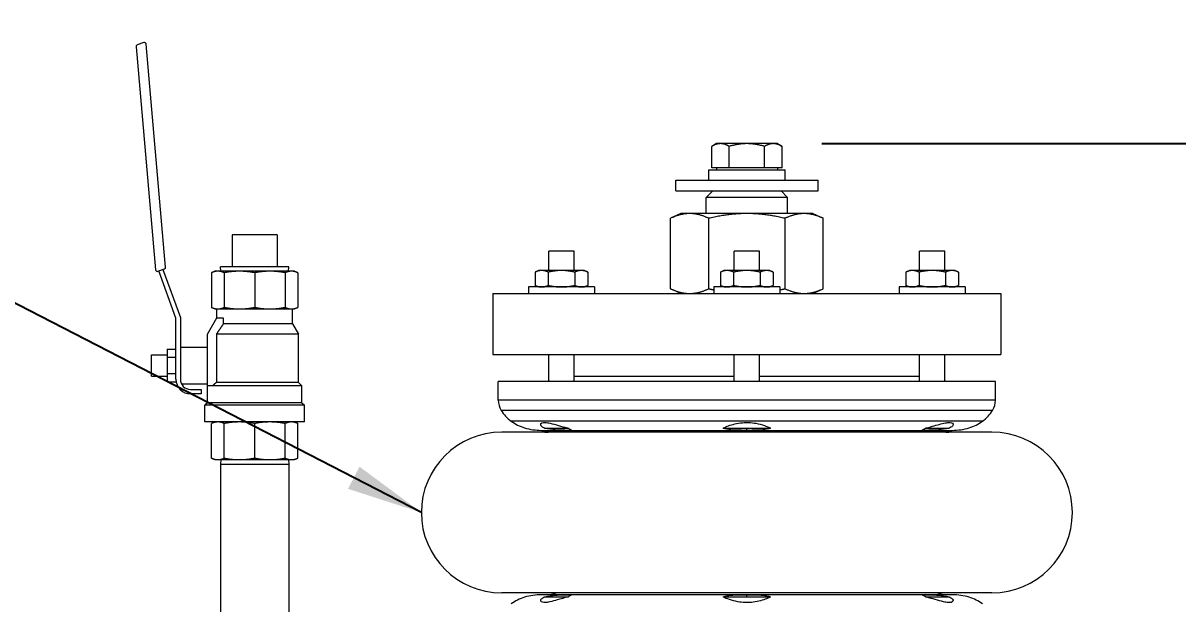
# Model space of a CAD drawing. Header units: inches. Extents: x 12 to 318, y 5 to 204.
# Drawn here: x 135.48 to 149.68, y 104.37 to 111.52 of the extents above; entities that cross this region are included whole.
import ezdxf

# ---------------------------------------------------------------- set-up
doc = ezdxf.new("R2010")
doc.units = ezdxf.units.IN
doc.header["$LTSCALE"] = 9.5
doc.header["$MEASUREMENT"] = 0
for name, color, linetype, lineweight in [('Dimension', 7, 'Continuous', 25), ('Symbol', 7, 'Continuous', 25), ('Symbol (ANSI)', 7, 'Continuous', 25), ('Visible', 7, 'Continuous', 18)]:
    doc.layers.add(name, color=color, linetype=linetype, lineweight=lineweight)
doc.styles.add('MEMCOR Medium', font='arial.ttf')
doc.styles.add('Standard D-E', font='arial.ttf')
doc.dimstyles.new('Default (ANSI)$7', dxfattribs={"dimscale": 9.5, "dimtxt": 0.15, "dimasz": 0.098425, "dimexe": 0.125, "dimexo": 0.0625, "dimgap": 0.031496, "dimtad": 0, "dimtih": 1, "dimtoh": 1, "dimdec": 4, "dimzin": 3, "dimdsep": 46, "dimlunit": 5, "dimtxsty": 'MEMCOR Medium', "dimcen": 0.09, "dimdle": 0.393701, "dimclrd": 256, "dimclre": 256, "dimclrt": 256, "dimadec": 0, "dimazin": 1, "dimtfac": 0.8, "dimtofl": 0, "dimtmove": 0, "dimatfit": 3, "dimfxl": 1, "dimfrac": 1, "dimtolj": 1, "dimtzin": 4, "dimlwd": -1, "dimlwe": -1, "dimarcsym": 0})
doc.dimstyles.new('Default D-E$7', dxfattribs={"dimscale": 9.5, "dimtxt": 0.15, "dimasz": 0.098425, "dimexe": 0.125, "dimexo": 0.0625, "dimgap": 0.031496, "dimtad": 0, "dimtih": 1, "dimtoh": 1, "dimzin": 4, "dimdsep": 46, "dimtxsty": 'Standard D-E', "dimcen": 0.09, "dimdle": 0.393701, "dimclrd": 256, "dimclre": 256, "dimclrt": 256, "dimadec": 0, "dimazin": 1, "dimtfac": 1, "dimtofl": 0, "dimtmove": 0, "dimatfit": 3, "dimfxl": 1, "dimtolj": 1, "dimtzin": 4, "dimlwd": -1, "dimlwe": -1, "dimarcsym": 0})
doc.dimstyles.new('in [mm] D-E NeptuneBenson', dxfattribs={"dimscale": 9.5, "dimtxt": 0.15, "dimasz": 0.098425, "dimexe": 0.125, "dimexo": 0.063, "dimgap": 0.031496, "dimtad": 0, "dimtih": 1, "dimtoh": 1, "dimdec": 4, "dimzin": 3, "dimdsep": 46, "dimlunit": 5, "dimtxsty": 'Standard D-E', "dimcen": 0.09, "dimdle": 0.393701, "dimclrd": 256, "dimclre": 256, "dimclrt": 256, "dimadec": 1, "dimazin": 1, "dimtfac": 1, "dimtofl": 0, "dimtmove": 0, "dimatfit": 3, "dimfxl": 1, "dimfrac": 1, "dimtolj": 1, "dimtzin": 4, "dimlwd": -1, "dimlwe": -1, "dimarcsym": 0})

# ---------------------------------------------------------------- blocks, each defined once
blk = doc.blocks.new('*D27')
at = {"layer": 'Defpoints', "color": 0, "transparency": 16777216}
for p in [(144.702, 110.04), (183.91, 110.04), (159.202, 29.18)]:
    blk.add_point(p, dxfattribs=at)
at = {"layer": 'Dimension', "transparency": 16777216}
for p, q in [((145.301, 110.04), (185.098, 110.04)), ((183.91, 109.105), (183.91, 72.565)), ((183.91, 30.115), (183.91, 66.655)), ((159.801, 29.18), (185.098, 29.18))]:
    blk.add_line(p, q, dxfattribs=at)
for points in [[(183.754, 109.105), (184.066, 109.105), (183.91, 110.04)], [(183.754, 30.115), (184.066, 30.115), (183.91, 29.18)]]:
    blk.add_solid(points, dxfattribs=at)
at = {"layer": 'Dimension', "transparency": 16777216, "char_height": 1.425, "attachment_point": 5, "style": 'Standard D-E'}
for s, insert in [('\\A1; 80{\\H1x;\\S7#8;} in', (183.91, 71.352)), ('\\A1;[2053.8 mm]', (183.91, 68.397))]:
    blk.add_mtext(s, dxfattribs=dict(at, insert=insert))

msp = doc.modelspace()

# ---------------------------------------------------------------- linework, layer by layer
at = {"layer": 'Visible'}
for p, q in [((136.864444, 111.233061), (137.104733, 108.486545)), ((136.959986, 111.284305), (136.878103, 111.254502)), ((137.228217, 108.519988), (136.987928, 111.266504)), ((144.002257, 110.039916), (143.944244, 110.006422)), ((143.944244, 109.741916), (143.944244, 110.006422)), ((144.052497, 110.039916), (144.002257, 110.039916)), ((144.377257, 110.039916), (144.052497, 110.039916)), ((144.16075, 109.741916), (144.16075, 110.006422)), ((144.702016, 110.039916), (144.377257, 110.039916)), ((144.593763, 109.741916), (144.593763, 110.006422)), ((144.752257, 110.039916), (144.702016, 110.039916)), ((144.752257, 110.039916), (144.81027, 110.006422)), ((144.81027, 109.741916), (144.81027, 110.006422)), ((143.910808, 109.591912), (143.910808, 109.716912)), ((143.910808, 109.716912), (144.848608, 109.716912)), ((144.052497, 109.741916), (143.944244, 109.741916)), ((144.002257, 109.741916), (144.002257, 109.716912)), ((144.16075, 109.741916), (144.052497, 109.741916)), ((144.377257, 109.741916), (144.16075, 109.741916)), ((144.593763, 109.741916), (144.377257, 109.741916)), ((144.702016, 109.741916), (144.593763, 109.741916)), ((144.81027, 109.741916), (144.702016, 109.741916)), ((144.752257, 109.741916), (144.752257, 109.716912)), ((144.848608, 109.591912), (144.848608, 109.716912)), ((143.502257, 109.591912), (145.252257, 109.591912)), ((143.502257, 109.457912), (143.502257, 109.591912)), ((145.252257, 109.457912), (145.252257, 109.591912)), ((143.502257, 109.457912), (145.252257, 109.457912)), ((143.957257, 109.457912), (143.877257, 109.377912)), ((144.877257, 109.377912), (143.877257, 109.377912)), ((143.877257, 109.178912), (143.877257, 109.377912)), ((144.797257, 109.457912), (144.877257, 109.377912)), ((144.877257, 109.178912), (144.877257, 109.377912)), ((143.564757, 109.178912), (143.439063, 109.1203)), ((143.439063, 108.253524), (143.439063, 109.1203)), ((143.673611, 109.178912), (143.564757, 109.178912)), ((144.377257, 109.178912), (143.673611, 109.178912)), ((143.90816, 108.253524), (143.90816, 109.1203)), ((145.080902, 109.178912), (144.377257, 109.178912)), ((144.846354, 108.253524), (144.846354, 109.1203)), ((145.189757, 109.178912), (145.080902, 109.178912)), ((145.189757, 109.178912), (145.315451, 109.1203)), ((145.315451, 108.253524), (145.315451, 109.1203)), ((138.598989, 108.916833), (138.047808, 108.916833)), ((138.047808, 108.916833), (138.047808, 108.523132)), ((138.598989, 108.916833), (138.598989, 108.523132)), ((142.253695, 108.714912), (141.941195, 108.714912)), ((141.941195, 108.477912), (141.941195, 108.714912)), ((142.253695, 108.477912), (142.253695, 108.714912)), ((144.533507, 108.714912), (144.221007, 108.714912)), ((144.221007, 108.477912), (144.221007, 108.714912)), ((144.533507, 108.477912), (144.533507, 108.714912)), ((146.813319, 108.714912), (146.500819, 108.714912)), ((146.500819, 108.477912), (146.500819, 108.714912)), ((146.813319, 108.477912), (146.813319, 108.714912)), ((138.74205, 108.523132), (137.904747, 108.523132)), ((137.906438, 108.469022), (137.904747, 108.523132)), ((138.740359, 108.469022), (138.74205, 108.523132)), ((137.132674, 108.468744), (137.214558, 108.498548)), ((137.354666, 107.890444), (137.142836, 108.472443)), ((137.193881, 108.491022), (137.408988, 107.900022)), ((137.833399, 108.469022), (137.793026, 108.450196)), ((137.793026, 108.450196), (137.793026, 108.023848)), ((137.870698, 108.469022), (137.833399, 108.469022)), ((138.135884, 108.469022), (137.870698, 108.469022)), ((137.948369, 108.450196), (137.948369, 108.023848)), ((138.510913, 108.469022), (138.135884, 108.469022)), ((138.323399, 108.450196), (138.323399, 108.023848)), ((138.7761, 108.469022), (138.510913, 108.469022)), ((138.698428, 108.450196), (138.698428, 108.023848)), ((138.813399, 108.469022), (138.7761, 108.469022)), ((138.813399, 108.469022), (138.853771, 108.450196)), ((138.853771, 108.450196), (138.853771, 108.023848)), ((141.815945, 108.477912), (141.772397, 108.457605)), ((141.772397, 108.457605), (141.772397, 108.295219)), ((141.853659, 108.477912), (141.815945, 108.477912)), ((142.097445, 108.477912), (141.853659, 108.477912)), ((141.934921, 108.457605), (141.934921, 108.295219)), ((142.341231, 108.477912), (142.097445, 108.477912)), ((142.259969, 108.457605), (142.259969, 108.295219)), ((142.378945, 108.477912), (142.341231, 108.477912)), ((142.378945, 108.477912), (142.422493, 108.457605)), ((142.422493, 108.457605), (142.422493, 108.295219)), ((144.095757, 108.477912), (144.052209, 108.457605)), ((144.052209, 108.457605), (144.052209, 108.295219)), ((144.133471, 108.477912), (144.095757, 108.477912)), ((144.377257, 108.477912), (144.133471, 108.477912)), ((144.214733, 108.457605), (144.214733, 108.295219)), ((144.621043, 108.477912), (144.377257, 108.477912)), ((144.539781, 108.457605), (144.539781, 108.295219)), ((144.658757, 108.477912), (144.621043, 108.477912)), ((144.658757, 108.477912), (144.702305, 108.457605)), ((144.702305, 108.457605), (144.702305, 108.295219)), ((146.375569, 108.477912), (146.33202, 108.457605)), ((146.33202, 108.457605), (146.33202, 108.295219)), ((146.413283, 108.477912), (146.375569, 108.477912)), ((146.657069, 108.477912), (146.413283, 108.477912)), ((146.494545, 108.457605), (146.494545, 108.295219)), ((146.900855, 108.477912), (146.657069, 108.477912)), ((146.819593, 108.457605), (146.819593, 108.295219)), ((146.938569, 108.477912), (146.900855, 108.477912)), ((146.938569, 108.477912), (146.982117, 108.457605)), ((146.982117, 108.457605), (146.982117, 108.295219)), ((142.503445, 108.274912), (141.691445, 108.274912)), ((141.691445, 108.274912), (141.691445, 108.194912)), ((141.815945, 108.274912), (141.772397, 108.295219)), ((142.378945, 108.274912), (142.422493, 108.295219)), ((142.503445, 108.274912), (142.503445, 108.194912)), ((143.564757, 108.194912), (143.439063, 108.253524)), ((144.783257, 108.274912), (143.971257, 108.274912)), ((143.971257, 108.274912), (143.971257, 108.194912)), ((144.095757, 108.274912), (144.052209, 108.295219)), ((144.658757, 108.274912), (144.702305, 108.295219)), ((144.783257, 108.274912), (144.783257, 108.194912)), ((145.189757, 108.194912), (145.315451, 108.253524)), ((147.063069, 108.274912), (146.251069, 108.274912)), ((146.251069, 108.274912), (146.251069, 108.194912)), ((146.375569, 108.274912), (146.33202, 108.295219)), ((146.938569, 108.274912), (146.982117, 108.295219)), ((147.063069, 108.274912), (147.063069, 108.194912)), ((141.252257, 108.194912), (147.502257, 108.194912)), ((141.252257, 108.194912), (141.252257, 107.444912)), ((147.502257, 108.194912), (147.502257, 107.444912)), ((137.833399, 108.005022), (137.793026, 108.023848)), ((137.833399, 108.005022), (137.870698, 108.005022)), ((137.857899, 107.89501), (137.857899, 108.005022)), ((137.870698, 108.005022), (138.135884, 108.005022)), ((138.135884, 108.005022), (138.510913, 108.005022)), ((138.510913, 108.005022), (138.7761, 108.005022)), ((138.7761, 108.005022), (138.813399, 108.005022)), ((138.788899, 107.819422), (138.788899, 108.005022)), ((138.813399, 108.005022), (138.853771, 108.023848)), ((137.354666, 107.138522), (137.354666, 107.890444)), ((137.408988, 107.900022), (137.408988, 107.309022)), ((137.741524, 107.693442), (137.857899, 107.89501)), ((137.857899, 107.89501), (137.937364, 107.89501)), ((137.937364, 107.89501), (137.937364, 107.819422)), ((138.788899, 107.819422), (137.937364, 107.819422)), ((138.788899, 107.819422), (138.861633, 107.693442)), ((137.741524, 107.056091), (137.741524, 107.693442)), ((137.852199, 107.693442), (137.852199, 107.099732)), ((138.861633, 107.693442), (137.852199, 107.693442)), ((138.861633, 107.099732), (138.861633, 107.693442)), ((137.408988, 107.535222), (137.741524, 107.535222)), ((137.055899, 107.178522), (137.055899, 107.439522)), ((137.055899, 107.439522), (137.246024, 107.439522)), ((137.246024, 107.50994), (137.354666, 107.50994)), ((137.246024, 107.50994), (137.246024, 107.409481)), ((137.246024, 107.409481), (137.354666, 107.409481)), ((137.246024, 107.409481), (137.246024, 107.208563)), ((141.252257, 107.444912), (147.502257, 107.444912)), ((141.941195, 107.112465), (141.941195, 107.444912)), ((142.253695, 107.112465), (142.253695, 107.444912)), ((144.221007, 107.112465), (144.221007, 107.444912)), ((144.533507, 107.112465), (144.533507, 107.444912)), ((146.500819, 107.112465), (146.500819, 107.444912)), ((146.813319, 107.112465), (146.813319, 107.444912)), ((137.408988, 107.309022), (137.408988, 107.138522)), ((137.055899, 107.178522), (137.246024, 107.178522)), ((137.246024, 107.208563), (137.354666, 107.208563)), ((137.246024, 107.208563), (137.246024, 107.108104)), ((137.246024, 107.108104), (137.357265, 107.108104)), ((138.861633, 107.099732), (137.852199, 107.099732)), ((138.861633, 107.099732), (138.905274, 107.056091)), ((147.436165, 107.112465), (141.318348, 107.112465)), ((141.318348, 106.881768), (141.318348, 107.112465)), ((144.221007, 107.174293), (142.253695, 107.174293)), ((146.500819, 107.174293), (144.533507, 107.174293)), ((147.436165, 106.881768), (147.436165, 107.112465)), ((137.422084, 107.082822), (137.741524, 107.082822)), ((137.533988, 107.013522), (137.666524, 107.013522)), ((137.666524, 106.959201), (137.533988, 106.959201)), ((137.666524, 107.013522), (137.666524, 106.959201)), ((137.802908, 107.056091), (137.741524, 107.056091)), ((137.741524, 106.849869), (137.741524, 107.056091)), ((138.905274, 107.056091), (137.802908, 107.056091)), ((138.905274, 106.849869), (138.905274, 107.056091)), ((137.741524, 106.849869), (137.710899, 106.819244)), ((138.935899, 106.819244), (137.710899, 106.819244)), ((137.710899, 106.613022), (137.710899, 106.819244)), ((138.905274, 106.849869), (137.741524, 106.849869)), ((138.905274, 106.849869), (138.935899, 106.819244)), ((138.935899, 106.613022), (138.935899, 106.819244)), ((147.436165, 106.881768), (141.318348, 106.881768)), ((147.399501, 106.755393), (141.355012, 106.755393)), ((138.935899, 106.613022), (137.710899, 106.613022)), ((137.833399, 106.613022), (137.793026, 106.594196)), ((137.793026, 106.167848), (137.793026, 106.594196)), ((137.948369, 106.167848), (137.948369, 106.594196)), ((138.323399, 106.167848), (138.323399, 106.594196)), ((138.698428, 106.167848), (138.698428, 106.594196)), ((138.813399, 106.613022), (138.853771, 106.594196)), ((138.853771, 106.167848), (138.853771, 106.594196)), ((147.275238, 106.623315), (141.479276, 106.623315)), ((141.889522, 106.536706), (142.181614, 106.536706)), ((144.085165, 106.536706), (144.377257, 106.536706)), ((144.377257, 106.509965), (144.377257, 106.536706)), ((144.377257, 106.536706), (144.669348, 106.536706)), ((146.5729, 106.536706), (146.864992, 106.536706)), ((147.391969, 106.486985), (141.362545, 106.486985)), ((141.850648, 106.509965), (146.903865, 106.509965)), ((137.833399, 106.149022), (137.793026, 106.167848)), ((137.833399, 106.149022), (137.870698, 106.149022)), ((137.870698, 106.149022), (138.135884, 106.149022)), ((137.906438, 106.149022), (137.904747, 106.094912)), ((138.135884, 106.149022), (138.510913, 106.149022)), ((138.510913, 106.149022), (138.7761, 106.149022)), ((138.740359, 106.149022), (138.74205, 106.094912)), ((138.7761, 106.149022), (138.813399, 106.149022)), ((138.813399, 106.149022), (138.853771, 106.167848)), ((137.904747, 106.094912), (138.74205, 106.094912)), ((137.904747, 106.094912), (137.904747, 103.194124)), ((138.74205, 106.094912), (138.74205, 103.194124)), ((147.391969, 104.508959), (141.362545, 104.508959)), ((146.903865, 104.485979), (141.850648, 104.485979)), ((141.889522, 104.459239), (142.181614, 104.459239)), ((144.085165, 104.459239), (144.377257, 104.459239)), ((144.377257, 104.459239), (144.377257, 104.485979)), ((144.377257, 104.459239), (144.669348, 104.459239)), ((146.5729, 104.459239), (146.864992, 104.459239))]:
    msp.add_line(p, q, dxfattribs=at)
for centre, radius, start, end in [((136.885244, 111.234881), 0.02088, 110, 185), ((136.967127, 111.264684), 0.02088, 5, 110), ((137.207416, 108.518168), 0.02088, 290, 5), ((137.125533, 108.488365), 0.02088, 185, 290), ((137.533988, 107.138522), 0.179321, 180, 270), ((137.533988, 107.138522), 0.125, 180, 270), ((142.057017, 107.054061), 0.1375, 147.3883319, 154.8645187), ((146.697497, 107.054061), 0.1375, 25.1354813, 32.6116681), ((141.606861, 106.896965), 0.288913, 183.0153263, 209.3417204), ((147.147652, 106.896965), 0.288913, 330.6582796, 356.9846737), ((141.733235, 106.986743), 0.443368, 211.4531967, 235.0546592), ((147.021279, 106.986743), 0.443368, 304.9453408, 328.5468033), ((141.802173, 107.06152), 0.544322, 233.6149039, 253.0268519), ((141.850648, 107.220343), 0.710378, 253.0268519, 270), ((146.903865, 107.220343), 0.710378, 270, 286.9731481), ((146.952341, 107.06152), 0.544322, 286.9731481, 306.3850961), ((141.362545, 105.497972), 0.989013, 90, 270), ((141.893772, 106.990098), 0.503113, 270, 287.3838678), ((146.860741, 106.990098), 0.503113, 252.6161322, 270), ((147.391969, 105.497972), 0.989013, 270, 90), ((141.802173, 103.934424), 0.544322, 106.9731481, 126.3850961), ((141.850648, 103.775602), 0.710378, 90, 106.9731481), ((141.893772, 104.005846), 0.503113, 72.6161322, 90), ((146.860741, 104.005846), 0.503113, 90, 107.3838678), ((146.903865, 103.775602), 0.710378, 73.0268519, 90), ((146.952341, 103.934424), 0.544322, 53.6149039, 73.0268519)]:
    msp.add_arc(centre, radius, start, end, dxfattribs=at)
for centre, major_axis, start_param, end_param in [((142.18915, 107.220343), (0, -0.710378), 0, 0.053265879), ((146.565364, 107.220343), (0, -0.710378), 6.229919428, 6.283185307), ((142.18915, 103.775602), (0, 0.710378), 6.229919428, 6.283185307), ((146.565364, 103.775602), (0, 0.710378), 0, 0.053265879)]:
    msp.add_ellipse(centre, major_axis=major_axis, ratio=0.866025404, start_param=start_param, end_param=end_param, dxfattribs=at)
for points, weights in [([(144.052497, 110.039916), (144.002257, 110.039916), (143.944244, 110.006422)], [1, 1.0379548493, 1]), ([(144.16075, 110.006422), (144.102738, 110.039916), (144.052497, 110.039916)], [1, 1.0379548493, 1]), ([(144.377257, 110.039916), (144.276776, 110.039916), (144.16075, 110.006422)], [1, 1.0379548493, 1]), ([(144.593763, 110.006422), (144.477738, 110.039916), (144.377257, 110.039916)], [1, 1.0379548493, 1]), ([(144.702016, 110.039916), (144.651776, 110.039916), (144.593763, 110.006422)], [1, 1.0379548493, 1]), ([(144.81027, 110.006422), (144.752257, 110.039916), (144.702016, 110.039916)], [1, 1.0379548493, 1]), ([(143.673611, 109.178912), (143.564757, 109.178912), (143.439063, 109.1203)], [1, 1.0379548493, 1]), ([(143.90816, 109.1203), (143.782466, 109.178912), (143.673611, 109.178912)], [1, 1.0379548493, 1]), ([(144.377257, 109.178912), (144.159548, 109.178912), (143.90816, 109.1203)], [1, 1.0379548493, 1]), ([(144.846354, 109.1203), (144.594966, 109.178912), (144.377257, 109.178912)], [1, 1.0379548493, 1]), ([(145.080902, 109.178912), (144.972048, 109.178912), (144.846354, 109.1203)], [1, 1.0379548493, 1]), ([(145.315451, 109.1203), (145.189757, 109.178912), (145.080902, 109.178912)], [1, 1.0379548493, 1]), ([(137.870698, 108.469022), (137.833399, 108.469022), (137.793026, 108.450196)], [1, 1.0562990584, 1.07162109099]), ([(137.948369, 108.450196), (137.907997, 108.469022), (137.870698, 108.469022)], [1.07162109099, 1.0562990584, 1]), ([(138.135884, 108.469022), (138.045836, 108.469022), (137.948369, 108.450196)], [1, 1.0562990584, 1.07162109099]), ([(138.323399, 108.450196), (138.225931, 108.469022), (138.135884, 108.469022)], [1.07162109099, 1.0562990584, 1]), ([(138.510913, 108.469022), (138.420866, 108.469022), (138.323399, 108.450196)], [1, 1.0562990584, 1.07162109099]), ([(138.698428, 108.450196), (138.600961, 108.469022), (138.510913, 108.469022)], [1.07162109099, 1.0562990584, 1]), ([(138.7761, 108.469022), (138.7388, 108.469022), (138.698428, 108.450196)], [1, 1.0562990584, 1.07162109099]), ([(138.853771, 108.450196), (138.813399, 108.469022), (138.7761, 108.469022)], [1.07162109099, 1.0562990584, 1]), ([(141.853659, 108.477912), (141.815945, 108.477912), (141.772397, 108.457605)], [1, 1.0379548493, 1]), ([(141.934921, 108.457605), (141.891373, 108.477912), (141.853659, 108.477912)], [1, 1.0379548493, 1]), ([(142.097445, 108.477912), (142.022017, 108.477912), (141.934921, 108.457605)], [1, 1.0379548493, 1]), ([(142.259969, 108.457605), (142.172873, 108.477912), (142.097445, 108.477912)], [1, 1.0379548493, 1]), ([(142.341231, 108.477912), (142.303517, 108.477912), (142.259969, 108.457605)], [1, 1.0379548493, 1]), ([(142.422493, 108.457605), (142.378945, 108.477912), (142.341231, 108.477912)], [1, 1.0379548493, 1]), ([(144.133471, 108.477912), (144.095757, 108.477912), (144.052209, 108.457605)], [1, 1.0379548493, 1]), ([(144.214733, 108.457605), (144.171185, 108.477912), (144.133471, 108.477912)], [1, 1.0379548493, 1]), ([(144.377257, 108.477912), (144.301829, 108.477912), (144.214733, 108.457605)], [1, 1.0379548493, 1]), ([(144.539781, 108.457605), (144.452685, 108.477912), (144.377257, 108.477912)], [1, 1.0379548493, 1]), ([(144.621043, 108.477912), (144.583329, 108.477912), (144.539781, 108.457605)], [1, 1.0379548493, 1]), ([(144.702305, 108.457605), (144.658757, 108.477912), (144.621043, 108.477912)], [1, 1.0379548493, 1]), ([(146.413283, 108.477912), (146.375569, 108.477912), (146.33202, 108.457605)], [1, 1.0379548493, 1]), ([(146.494545, 108.457605), (146.450996, 108.477912), (146.413283, 108.477912)], [1, 1.0379548493, 1]), ([(146.657069, 108.477912), (146.581641, 108.477912), (146.494545, 108.457605)], [1, 1.0379548493, 1]), ([(146.819593, 108.457605), (146.732496, 108.477912), (146.657069, 108.477912)], [1, 1.0379548493, 1]), ([(146.900855, 108.477912), (146.863141, 108.477912), (146.819593, 108.457605)], [1, 1.0379548493, 1]), ([(146.982117, 108.457605), (146.938569, 108.477912), (146.900855, 108.477912)], [1, 1.0379548493, 1]), ([(141.772397, 108.295219), (141.815945, 108.274912), (141.853659, 108.274912)], [1, 1.0379548493, 1]), ([(141.853659, 108.274912), (141.891373, 108.274912), (141.934921, 108.295219)], [1, 1.0379548493, 1]), ([(141.934921, 108.295219), (142.022017, 108.274912), (142.097445, 108.274912)], [1, 1.0379548493, 1]), ([(142.097445, 108.274912), (142.172873, 108.274912), (142.259969, 108.295219)], [1, 1.0379548493, 1]), ([(142.259969, 108.295219), (142.303517, 108.274912), (142.341231, 108.274912)], [1, 1.0379548493, 1]), ([(142.341231, 108.274912), (142.378945, 108.274912), (142.422493, 108.295219)], [1, 1.0379548493, 1]), ([(143.439063, 108.253524), (143.564757, 108.194912), (143.673611, 108.194912)], [1, 1.0379548493, 1]), ([(143.673611, 108.194912), (143.782466, 108.194912), (143.90816, 108.253524)], [1, 1.0379548493, 1]), ([(143.90816, 108.253524), (143.940219, 108.246049), (143.971257, 108.23958)], [1, 1.00468521943, 1.0082137339]), ([(144.052209, 108.295219), (144.095757, 108.274912), (144.133471, 108.274912)], [1, 1.0379548493, 1]), ([(144.133471, 108.274912), (144.171185, 108.274912), (144.214733, 108.295219)], [1, 1.0379548493, 1]), ([(144.214733, 108.295219), (144.301829, 108.274912), (144.377257, 108.274912)], [1, 1.0379548493, 1]), ([(144.377257, 108.274912), (144.452685, 108.274912), (144.539781, 108.295219)], [1, 1.0379548493, 1]), ([(144.539781, 108.295219), (144.583329, 108.274912), (144.621043, 108.274912)], [1, 1.0379548493, 1]), ([(144.621043, 108.274912), (144.658757, 108.274912), (144.702305, 108.295219)], [1, 1.0379548493, 1]), ([(144.783257, 108.23958), (144.814294, 108.246049), (144.846354, 108.253524)], [1.0082137339, 1.00468521943, 1]), ([(144.846354, 108.253524), (144.972048, 108.194912), (145.080902, 108.194912)], [1, 1.0379548493, 1]), ([(145.080902, 108.194912), (145.189757, 108.194912), (145.315451, 108.253524)], [1, 1.0379548493, 1]), ([(146.33202, 108.295219), (146.375569, 108.274912), (146.413283, 108.274912)], [1, 1.0379548493, 1]), ([(146.413283, 108.274912), (146.450996, 108.274912), (146.494545, 108.295219)], [1, 1.0379548493, 1]), ([(146.494545, 108.295219), (146.581641, 108.274912), (146.657069, 108.274912)], [1, 1.0379548493, 1]), ([(146.657069, 108.274912), (146.732496, 108.274912), (146.819593, 108.295219)], [1, 1.0379548493, 1]), ([(146.819593, 108.295219), (146.863141, 108.274912), (146.900855, 108.274912)], [1, 1.0379548493, 1]), ([(146.900855, 108.274912), (146.938569, 108.274912), (146.982117, 108.295219)], [1, 1.0379548493, 1]), ([(137.793026, 108.023848), (137.833399, 108.005022), (137.870698, 108.005022)], [1.07162109099, 1.0562990584, 1]), ([(137.870698, 108.005022), (137.907997, 108.005022), (137.948369, 108.023848)], [1, 1.0562990584, 1.07162109099]), ([(137.948369, 108.023848), (138.045836, 108.005022), (138.135884, 108.005022)], [1.07162109099, 1.0562990584, 1]), ([(138.135884, 108.005022), (138.225931, 108.005022), (138.323399, 108.023848)], [1, 1.0562990584, 1.07162109099]), ([(138.323399, 108.023848), (138.420866, 108.005022), (138.510913, 108.005022)], [1.07162109099, 1.0562990584, 1]), ([(138.510913, 108.005022), (138.600961, 108.005022), (138.698428, 108.023848)], [1, 1.0562990584, 1.07162109099]), ([(138.698428, 108.023848), (138.7388, 108.005022), (138.7761, 108.005022)], [1.07162109099, 1.0562990584, 1]), ([(138.7761, 108.005022), (138.813399, 108.005022), (138.853771, 108.023848)], [1, 1.0562990584, 1.07162109099]), ([(137.937364, 107.819422), (137.897867, 107.76269), (137.852199, 107.693442)], [1, 1.00361912604, 1]), ([(137.852199, 107.099732), (137.828514, 107.078996), (137.802908, 107.056091)], [1.00000480453, 1.0009720909, 1]), ([(137.870698, 106.613022), (137.833399, 106.613022), (137.793026, 106.594196)], [1, 1.04927042368, 1.05740736242]), ([(137.948369, 106.594196), (137.907997, 106.613022), (137.870698, 106.613022)], [1.05740736242, 1.04927042368, 1]), ([(138.135884, 106.613022), (138.045836, 106.613022), (137.948369, 106.594196)], [1, 1.04927042368, 1.05740736242]), ([(138.323399, 106.594196), (138.225931, 106.613022), (138.135884, 106.613022)], [1.05740736242, 1.04927042368, 1]), ([(138.510913, 106.613022), (138.420866, 106.613022), (138.323399, 106.594196)], [1, 1.04927042368, 1.05740736242]), ([(138.698428, 106.594196), (138.600961, 106.613022), (138.510913, 106.613022)], [1.05740736242, 1.04927042368, 1]), ([(138.7761, 106.613022), (138.7388, 106.613022), (138.698428, 106.594196)], [1, 1.04927042368, 1.05740736242]), ([(138.853771, 106.594196), (138.813399, 106.613022), (138.7761, 106.613022)], [1.05740736242, 1.04927042368, 1]), ([(137.793026, 106.167848), (137.833399, 106.149022), (137.870698, 106.149022)], [1.05740736242, 1.04927042368, 1]), ([(137.870698, 106.149022), (137.907997, 106.149022), (137.948369, 106.167848)], [1, 1.04927042368, 1.05740736242]), ([(137.948369, 106.167848), (138.045836, 106.149022), (138.135884, 106.149022)], [1.05740736242, 1.04927042368, 1]), ([(138.135884, 106.149022), (138.225931, 106.149022), (138.323399, 106.167848)], [1, 1.04927042368, 1.05740736242]), ([(138.323399, 106.167848), (138.420866, 106.149022), (138.510913, 106.149022)], [1.05740736242, 1.04927042368, 1]), ([(138.510913, 106.149022), (138.600961, 106.149022), (138.698428, 106.167848)], [1, 1.04927042368, 1.05740736242]), ([(138.698428, 106.167848), (138.7388, 106.149022), (138.7761, 106.149022)], [1.05740736242, 1.04927042368, 1]), ([(138.7761, 106.149022), (138.813399, 106.149022), (138.853771, 106.167848)], [1, 1.04927042368, 1.05740736242])]:
    msp.add_rational_spline(points, weights, degree=2, dxfattribs=at)
for points, knots in [([(141.880282, 106.540908), (141.868346, 106.546727), (141.859252, 106.553117), (141.845937, 106.566396), (141.842144, 106.573304), (141.840051, 106.588971), (141.845445, 106.596917), (141.866424, 106.605345), (141.879564, 106.606975), (141.913805, 106.605459), (141.934905, 106.602085), (141.989306, 106.589901), (142.024011, 106.579988), (142.09414, 106.559822), (142.129198, 106.549711), (142.164487, 106.540908)], [-1.751957248, -1.751957248, -1.751957248, -1.751957248, -1.569152472, -1.569152472, -1.371506474, -1.371506474, -1.074775693, -1.074775693, -0.838721318, -0.838721318, -0.590919966, -0.590919966, -0.277463852, -0.277463852, -0.000296534, -0.000296534, -0.000296534, -0.000296534]), ([(142.18915, 106.509965), (142.188629, 106.509965), (142.188102, 106.509965), (142.185783, 106.509965), (142.18393, 106.509965), (142.174746, 106.509966), (142.166577, 106.509966), (142.145818, 106.510037), (142.132814, 106.51013), (142.088631, 106.510968), (142.054164, 106.512425), (141.979574, 106.519486), (141.935891, 106.525788), (141.889522, 106.536706)], [-0.0079434248, -0.0079434248, -0.0079434248, -0.0079434248, 0, 0, 0.0265597837, 0.0265597837, 0.1269325247, 0.1269325247, 0.2580403137, 0.2580403137, 0.5438411075, 0.5438411075, 0.8658061775, 0.8658061775, 0.8658061775, 0.8658061775]), ([(142.181614, 106.536706), (142.196745, 106.525788), (142.208487, 106.519486), (142.221412, 106.512425), (142.224125, 106.510968), (142.218326, 106.51013), (142.215086, 106.510037), (142.20627, 106.509966), (142.201463, 106.509966), (142.194023, 106.509965), (142.192394, 106.509965), (142.190185, 106.509965), (142.189671, 106.509965), (142.18915, 106.509965)], [0, 0, 0, 0, 0.369847559, 0.369847559, 0.698152508, 0.698152508, 0.848758584, 0.848758584, 0.964058711, 0.964058711, 0.994568452, 0.994568452, 1.00369322, 1.00369322, 1.00369322, 1.00369322]), ([(144.377257, 106.509965), (144.376214, 106.509965), (144.375173, 106.509965), (144.370646, 106.509965), (144.367164, 106.509965), (144.35054, 106.509966), (144.337564, 106.509966), (144.307988, 106.510037), (144.291745, 106.51013), (144.241764, 106.510968), (144.210009, 106.512425), (144.148344, 106.519486), (144.116404, 106.525788), (144.085165, 106.536706)], [-0.0079434248, -0.0079434248, -0.0079434248, -0.0079434248, 0, 0, 0.0265597821, 0.0265597821, 0.1269325218, 0.1269325218, 0.2580403084, 0.2580403084, 0.5438410935, 0.5438410935, 0.8658061665, 0.8658061665, 0.8658061665, 0.8658061665]), ([(144.093052, 106.540908), (144.108264, 106.54868), (144.12836, 106.557471), (144.174651, 106.574285), (144.200888, 106.582351), (144.258407, 106.595847), (144.28977, 106.601149), (144.348567, 106.606306), (144.375286, 106.606976), (144.431332, 106.604767), (144.46016, 106.601535), (144.525976, 106.589988), (144.561453, 106.580272), (144.619966, 106.560155), (144.643947, 106.549856), (144.661461, 106.540908)], [-1.7515344, -1.7515344, -1.7515344, -1.7515344, -1.507264199, -1.507264199, -1.265612948, -1.265612948, -1.016038721, -1.016038721, -0.813659189, -0.813659189, -0.590671631, -0.590671631, -0.282031987, -0.282031987, -0.000296534, -0.000296534, -0.000296534, -0.000296534]), ([(144.669348, 106.536706), (144.63811, 106.525788), (144.60617, 106.519486), (144.544505, 106.512425), (144.51275, 106.510968), (144.462768, 106.51013), (144.446525, 106.510037), (144.41695, 106.509966), (144.403974, 106.509966), (144.387349, 106.509965), (144.383868, 106.509965), (144.37934, 106.509965), (144.378299, 106.509965), (144.377257, 106.509965)], [0, 0, 0, 0, 0.369847559, 0.369847559, 0.698152508, 0.698152508, 0.848758584, 0.848758584, 0.964058711, 0.964058711, 0.994568453, 0.994568453, 1.00369322, 1.00369322, 1.00369322, 1.00369322]), ([(146.565364, 106.509965), (146.564843, 106.509965), (146.564328, 106.509965), (146.562119, 106.509965), (146.560491, 106.509965), (146.55305, 106.509966), (146.548243, 106.509966), (146.539427, 106.510037), (146.536188, 106.51013), (146.530389, 106.510968), (146.533102, 106.512425), (146.546027, 106.519486), (146.557769, 106.525788), (146.5729, 106.536706)], [-0.0079434248, -0.0079434248, -0.0079434248, -0.0079434248, 0, 0, 0.0265597837, 0.0265597837, 0.1269325245, 0.1269325245, 0.2580403133, 0.2580403133, 0.5438411067, 0.5438411067, 0.8658061763, 0.8658061763, 0.8658061763, 0.8658061763]), ([(146.864992, 106.536706), (146.818622, 106.525788), (146.77494, 106.519486), (146.70035, 106.512425), (146.665882, 106.510968), (146.621699, 106.51013), (146.608696, 106.510037), (146.587936, 106.509966), (146.579767, 106.509966), (146.570584, 106.509965), (146.56873, 106.509965), (146.566412, 106.509965), (146.565885, 106.509965), (146.565364, 106.509965)], [0, 0, 0, 0, 0.369847565, 0.369847565, 0.698152511, 0.698152511, 0.848758587, 0.848758587, 0.964058713, 0.964058713, 0.994568454, 0.994568454, 1.003693221, 1.003693221, 1.003693221, 1.003693221]), ([(146.590027, 106.540908), (146.621182, 106.54868), (146.652157, 106.557471), (146.710707, 106.574285), (146.738465, 106.582351), (146.790289, 106.595847), (146.814159, 106.601149), (146.851464, 106.606306), (146.865812, 106.606976), (146.89049, 106.604767), (146.900046, 106.601535), (146.914324, 106.589988), (146.915691, 106.580272), (146.904238, 106.560155), (146.892588, 106.549856), (146.874231, 106.540908)], [-1.7515344, -1.7515344, -1.7515344, -1.7515344, -1.507264199, -1.507264199, -1.265612948, -1.265612948, -1.016038721, -1.016038721, -0.813659189, -0.813659189, -0.590671631, -0.590671631, -0.282031987, -0.282031987, -0.000296534, -0.000296534, -0.000296534, -0.000296534]), ([(142.164487, 104.455036), (142.141162, 104.449218), (142.117937, 104.442827), (142.071083, 104.429549), (142.047487, 104.422641), (141.991719, 104.406974), (141.961052, 104.399028), (141.913804, 104.390599), (141.895877, 104.388969), (141.866218, 104.390485), (141.855159, 104.393859), (141.840067, 104.406043), (141.838778, 104.415956), (141.850656, 104.436123), (141.862223, 104.446233), (141.880282, 104.455036)], [-1.751957248, -1.751957248, -1.751957248, -1.751957248, -1.569152472, -1.569152472, -1.371506474, -1.371506474, -1.074775693, -1.074775693, -0.838721318, -0.838721318, -0.590919966, -0.590919966, -0.277463852, -0.277463852, -0.000296534, -0.000296534, -0.000296534, -0.000296534]), ([(141.889522, 104.459239), (141.935891, 104.470156), (141.979573, 104.476459), (142.054164, 104.483519), (142.088631, 104.484977), (142.132814, 104.485815), (142.145818, 104.485908), (142.166577, 104.485978), (142.174746, 104.485979), (142.18393, 104.485979), (142.185783, 104.485979), (142.188102, 104.485979), (142.188629, 104.485979), (142.18915, 104.485979)], [0, 0, 0, 0, 0.369847229, 0.369847229, 0.698152371, 0.698152371, 0.848758466, 0.848758466, 0.964058719, 0.964058719, 0.994569246, 0.994569246, 1.003693435, 1.003693435, 1.003693435, 1.003693435]), ([(142.18915, 104.485979), (142.189671, 104.485979), (142.190185, 104.485979), (142.192394, 104.485979), (142.194023, 104.485979), (142.201463, 104.485979), (142.20627, 104.485978), (142.215086, 104.485908), (142.218326, 104.485815), (142.224125, 104.484977), (142.221412, 104.483519), (142.208487, 104.476459), (142.196745, 104.470156), (142.181614, 104.459239)], [-0.007942405, -0.007942405, -0.007942405, -0.007942405, 0, 0, 0.0265587399, 0.0265587399, 0.1269250639, 0.1269250639, 0.2580243439, 0.2580243439, 0.5438067201, 0.5438067201, 0.865750566, 0.865750566, 0.865750566, 0.865750566]), ([(144.085165, 104.459239), (144.116404, 104.470156), (144.148343, 104.476459), (144.210009, 104.483519), (144.241763, 104.484977), (144.291745, 104.485815), (144.307988, 104.485908), (144.337564, 104.485978), (144.35054, 104.485979), (144.367164, 104.485979), (144.370646, 104.485979), (144.375173, 104.485979), (144.376215, 104.485979), (144.377257, 104.485979)], [0, 0, 0, 0, 0.369847225, 0.369847225, 0.698152369, 0.698152369, 0.848758464, 0.848758464, 0.964058717, 0.964058717, 0.994569245, 0.994569245, 1.003693434, 1.003693434, 1.003693434, 1.003693434]), ([(144.661461, 104.455036), (144.64625, 104.447264), (144.626154, 104.438473), (144.579863, 104.421659), (144.553626, 104.413594), (144.496106, 104.400098), (144.464743, 104.394795), (144.405947, 104.389638), (144.379227, 104.388968), (144.323182, 104.391178), (144.294354, 104.394409), (144.228538, 104.405957), (144.19306, 104.415673), (144.134548, 104.435789), (144.110566, 104.446088), (144.093052, 104.455036)], [-1.751534401, -1.751534401, -1.751534401, -1.751534401, -1.507264199, -1.507264199, -1.265612948, -1.265612948, -1.016038721, -1.016038721, -0.813659189, -0.813659189, -0.590671631, -0.590671631, -0.282031987, -0.282031987, -0.000296534, -0.000296534, -0.000296534, -0.000296534]), ([(144.377257, 104.485979), (144.378299, 104.485979), (144.379341, 104.485979), (144.383868, 104.485979), (144.387349, 104.485979), (144.403974, 104.485979), (144.41695, 104.485978), (144.446525, 104.485908), (144.462768, 104.485815), (144.51275, 104.484977), (144.544505, 104.483519), (144.60617, 104.476459), (144.63811, 104.470156), (144.669348, 104.459239)], [-0.007942405, -0.007942405, -0.007942405, -0.007942405, 0, 0, 0.0265587398, 0.0265587398, 0.1269250631, 0.1269250631, 0.2580243421, 0.2580243421, 0.5438067163, 0.5438067163, 0.8657505599, 0.8657505599, 0.8657505599, 0.8657505599]), ([(146.5729, 104.459239), (146.557769, 104.470156), (146.546027, 104.476459), (146.533102, 104.483519), (146.530389, 104.484977), (146.536188, 104.485815), (146.539427, 104.485908), (146.548243, 104.485978), (146.55305, 104.485979), (146.560491, 104.485979), (146.562119, 104.485979), (146.564328, 104.485979), (146.564843, 104.485979), (146.565364, 104.485979)], [0, 0, 0, 0, 0.369847229, 0.369847229, 0.698152371, 0.698152371, 0.848758466, 0.848758466, 0.964058719, 0.964058719, 0.994569246, 0.994569246, 1.003693435, 1.003693435, 1.003693435, 1.003693435]), ([(146.565364, 104.485979), (146.565885, 104.485979), (146.566412, 104.485979), (146.56873, 104.485979), (146.570584, 104.485979), (146.579767, 104.485979), (146.587936, 104.485978), (146.608696, 104.485908), (146.621699, 104.485815), (146.665882, 104.484977), (146.70035, 104.483519), (146.77494, 104.476459), (146.818622, 104.470156), (146.864992, 104.459239)], [-0.007942405, -0.007942405, -0.007942405, -0.007942405, 0, 0, 0.0265587405, 0.0265587405, 0.126925064, 0.126925064, 0.2580243437, 0.2580243437, 0.5438067207, 0.5438067207, 0.8657505618, 0.8657505618, 0.8657505618, 0.8657505618]), ([(146.874231, 104.455036), (146.890175, 104.447264), (146.901054, 104.438473), (146.913313, 104.421659), (146.914834, 104.413594), (146.909138, 104.400098), (146.901645, 104.394795), (146.880154, 104.389638), (146.867782, 104.388968), (146.836415, 104.391178), (146.817144, 104.394409), (146.765606, 104.405957), (146.731495, 104.415673), (146.661529, 104.435789), (146.625898, 104.446088), (146.590027, 104.455036)], [-1.751534401, -1.751534401, -1.751534401, -1.751534401, -1.507264199, -1.507264199, -1.265612948, -1.265612948, -1.016038721, -1.016038721, -0.813659189, -0.813659189, -0.590671631, -0.590671631, -0.282031987, -0.282031987, -0.000296534, -0.000296534, -0.000296534, -0.000296534])]:
    msp.add_open_spline(points, degree=3, knots=knots, dxfattribs=at)
for points in [[(141.889522, 106.536706), (141.886284, 106.538081), (141.883204, 106.539484), (141.880282, 106.540908)], [(142.164487, 106.540908), (142.170196, 106.539484), (142.175909, 106.538081), (142.181614, 106.536706)], [(144.085165, 106.536706), (144.087632, 106.538081), (144.090265, 106.539484), (144.093052, 106.540908)], [(144.661461, 106.540908), (144.664249, 106.539484), (144.666881, 106.538081), (144.669348, 106.536706)], [(146.5729, 106.536706), (146.578605, 106.538081), (146.584317, 106.539484), (146.590027, 106.540908)], [(146.874231, 106.540908), (146.871309, 106.539484), (146.868229, 106.538081), (146.864992, 106.536706)], [(141.880282, 104.455036), (141.883204, 104.456461), (141.886284, 104.457864), (141.889522, 104.459239)], [(142.181614, 104.459239), (142.175909, 104.457864), (142.170196, 104.456461), (142.164487, 104.455036)], [(144.093052, 104.455036), (144.090265, 104.456461), (144.087632, 104.457864), (144.085165, 104.459239)], [(144.669348, 104.459239), (144.666881, 104.457864), (144.664249, 104.456461), (144.661461, 104.455036)], [(146.590027, 104.455036), (146.584317, 104.456461), (146.578605, 104.457864), (146.5729, 104.459239)], [(146.864992, 104.459239), (146.868229, 104.457864), (146.871309, 104.456461), (146.874231, 104.455036)]]:
    msp.add_open_spline(points, degree=3, dxfattribs=at)

# ---------------------------------------------------------------- dimensions: what is measured, and where the dimension line sits
at = {"layer": 'Dimension'}
dim = msp.add_linear_dim(base=(183.910165, 110.039916), p1=(159.202494, 29.179912), p2=(144.702016, 110.039916), angle=90, text=' <> in\\X[2053.8 mm]', dimstyle='in [mm] D-E NeptuneBenson', override={"dimgap": 0.031496, "dimdec": 4, "dimpost": '', "dimtol": 0, "dimlim": 0, "dimtp": 0, "dimtm": 0, "dimtdec": 2, "dimatfit": 1}, dxfattribs=at)
dim.commit()
dim.dimension.update_dxf_attribs({"geometry": '*D27', "text_midpoint": (183.910165, 69.609914), "dimtype": 160})

# ---------------------------------------------------------------- leaders
at = {"layer": 'Symbol', "annotation_type": 0, "has_hookline": 1, "hookline_direction": 1, "text_width": 16.875461}
msp.add_leader([(140.373532, 105.497972), (133.56601, 109.005762), (132.630971, 109.005762)], dimstyle='Default D-E$7', override={"dimtad": 0}, dxfattribs=at)
at = {"layer": 'Symbol (ANSI)', "annotation_type": 0, "has_hookline": 1, "hookline_direction": 1, "text_width": 44.430646}
msp.add_leader([(164.842102, 109.558804), (152.831791, 119.761087), (151.896752, 119.761087)], dimstyle='Default (ANSI)$7', override={"dimasz": 0.098425, "dimtad": 0, "dimldrblk": 'Dot'}, dxfattribs=at)

doc.saveas('drawing.dxf')
